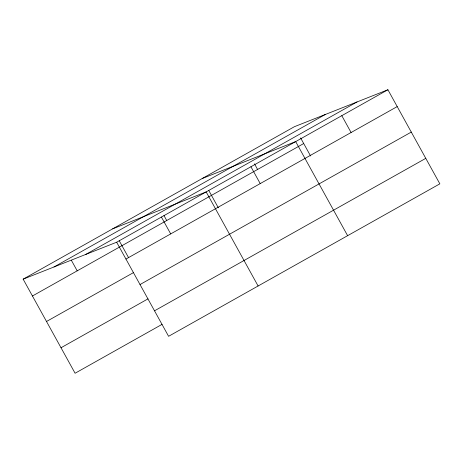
<?xml version="1.0" encoding="UTF-8"?>
<svg xmlns="http://www.w3.org/2000/svg" width="463" height="463" viewBox="0 0 463 463"><rect width="100%" height="100%" fill="white"/><g stroke="black" fill="none" stroke-linecap="round" stroke-linejoin="round"><path stroke-width="0.69" d="M23.15 279.16L294.41 126.694L387.913 89.753L439.85 183.84L168.59 336.306L116.653 242.218L23.15 279.16L75.087 373.247L162.085 324.349M54.003 266.966L325.263 114.506M85.794 254.407L357.054 101.941M116.653 242.218L387.913 89.753M32.445 295.996L303.705 143.53M125.948 259.06L397.208 106.594M46.52 321.49L133.512 272.591M140.017 284.548L411.277 132.082M61.018 347.754L148.01 298.861M154.515 310.812L425.775 158.352M202.181 178.533L295.683 141.591L347.62 235.679M112.665 228.844L206.168 191.908L258.105 285.995M341.798 115.675L351.093 132.511M300.609 137.922L310.569 155.967M254.494 163.838L257.59 169.452M250.923 166.749L260.218 183.585M208.72 190.38L218.339 207.806M163.966 215.538L166.721 220.527M161.408 217.06L170.702 233.902M119.205 240.696L128.482 257.497M71.348 260.241L77.205 270.843"/></g></svg>
